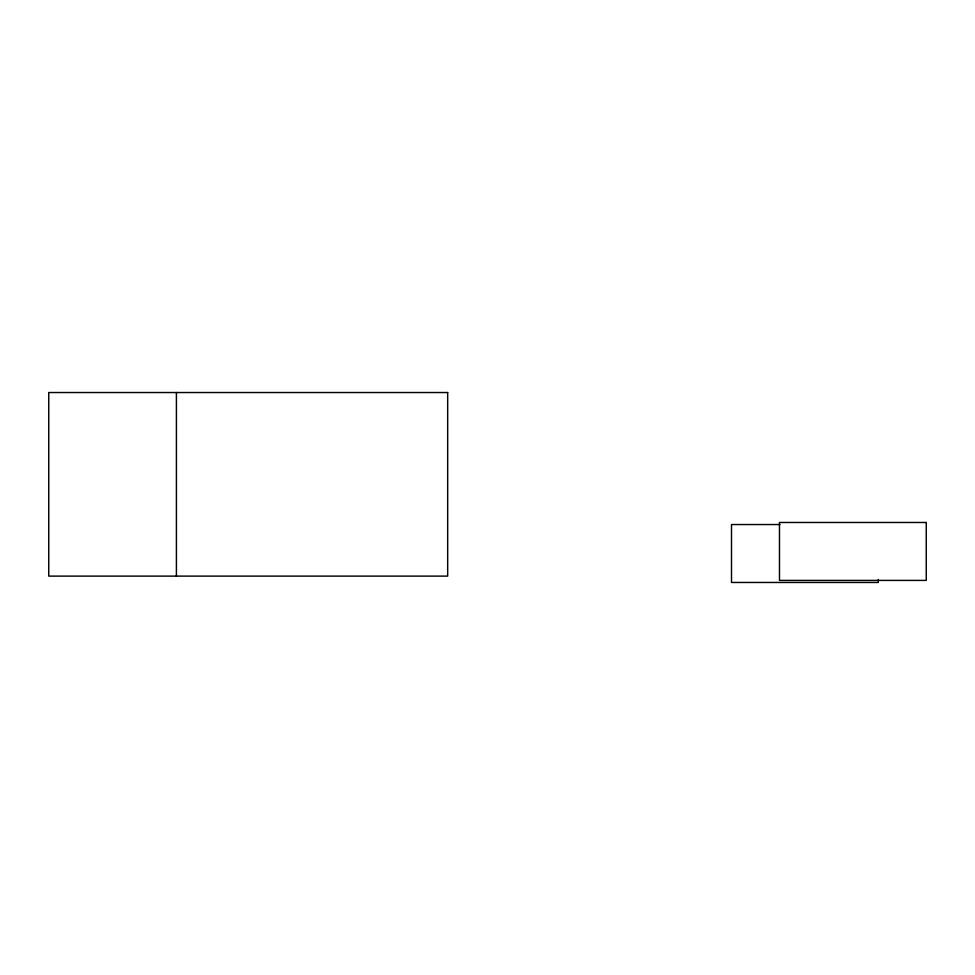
<?xml version="1.0" encoding="UTF-8"?>
<svg xmlns="http://www.w3.org/2000/svg" width="975" height="975" viewBox="0 0 975 975"><rect width="100%" height="100%" fill="white"/><g stroke="black" fill="none" stroke-linecap="round" stroke-linejoin="round"><path stroke-width="1.46" d="M779.927 524.538L731.506 524.538L731.506 582.465L878.28 582.465L878.28 579.503M176.414 392.535L176.414 576.115M447.671 392.535L48.75 392.535L48.75 576.115L447.671 576.115L447.671 392.535M926.25 522.478L779.476 522.478L779.476 580.405L926.25 580.405L926.25 522.478"/></g></svg>
